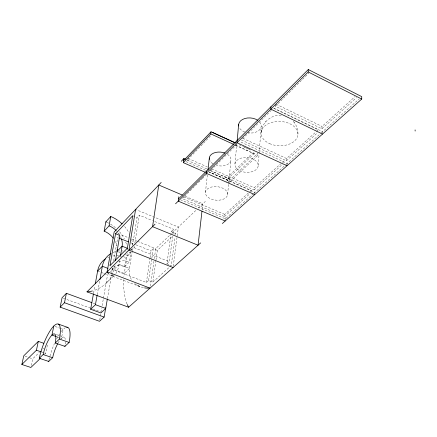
<?xml version="1.0" encoding="UTF-8"?>
<svg xmlns="http://www.w3.org/2000/svg" width="437" height="437" viewBox="0 0 437 437"><rect width="100%" height="100%" fill="white"/><g stroke="black" fill="none" stroke-linecap="round" stroke-linejoin="round"><path stroke-width="0.33" stroke-dasharray="2.19 1.64" d="M297.958 134.219C298.16 129.292 296.281 124.31 292.823 120.787M275.496 104.509L275.381 106.273L321.954 128.789L322.02 126.446L355.068 96.577M322.588 132.859L322.621 131.684L273.6 108.037M287.114 164.591L287.18 163.449L239.585 141.473M271.344 110.277L241.366 140.004L286.421 160.8L286.546 158.511L315.798 132.072M283.116 162.695L283.181 161.553L281.188 163.356M258.218 165.47L259.092 154.081M259.141 153.409L261.239 125.938M210.465 170.648L254.077 189.937L254.252 187.702L280.691 163.804M254.82 193.487L254.908 192.367L208.99 172.107M224.847 176.624L229.31 178.596L228.906 182.721L257.764 155.425L257.928 153.316L229.108 180.656L209.514 172.009M251.046 192.149L251.182 190.477L209.023 171.872M210.246 170.392L228.256 178.356L254.132 153.687L254.301 151.584M234.942 163.815L236.799 144.112M184.168 196.726L182.262 198.617L224.514 216.566L224.727 214.387L251.182 190.477M228.256 178.356L228.458 176.297L253.815 152.049M227.59 194.645A11.143 6.768 5.8 0 0 211.705 186.987A11.143 6.768 5.8 0 0 210.246 198.622A11.143 6.768 5.8 0 0 227.59 194.645L228.638 183.84M228.704 183.163L230.938 160.199M225.306 219.751L225.612 216.637M261.189 132.264C261.883 122.114 271.989 113.926 282.067 115.439M202.134 209.815L202.823 203.8L184.829 196.126M205.423 192.324L207.417 174.805M173.27 266.177L177.143 236.51M177.231 235.833L178.372 227.065L135.585 209.438M169.758 266.86L171.255 265.516L174.98 237.264M175.335 234.576L175.51 233.232L171.299 231.506L166.939 263.817L171.255 265.516M166.939 263.817L169.31 261.659L172.915 234.674M173.003 234.003L173.636 229.278L153.037 220.827M112.446 268.05L112.222 269.372L146.4 282.477L148.613 280.467L152.83 282.084L155.916 260.507M156.014 259.835L157.364 250.396L172.566 236.013M150.312 286.126L153.89 261.342M154.277 258.66L155.73 248.615L170.004 235.03M148.613 280.467L151.77 258.873M151.868 258.201L153.245 248.757L157.364 250.396M146.4 282.477L149.973 258.245M150.071 257.568L151.065 250.838L153.245 248.757M132.291 250.942L129.478 268.444A25.067 19.67 -28 0 0 131.488 279.675M130.718 249.527L131.837 249.969L134.104 247.724L134.312 246.397M134.847 243.076L139.305 215.19L152.409 220.57M113.576 266.685A16.491 13.121 46.3 0 1 124.561 266.652L129.428 261.916L130.898 252.832A27.728 21.937 46.3 0 0 128.604 252.045M131.837 249.969L132.05 248.642M132.58 245.332L137.065 217.511L139.305 215.19M124.561 266.646L126.047 257.612L130.898 252.832M119.711 260.518L119.05 264.418A25.504 8.937 85.9 0 1 115.794 273.682M120.257 257.267L120.475 255.967M113.707 260.763L117.711 237.586L118.542 236.717M107.436 298.531L111.55 274.709M111.659 274.048L112.347 270.082A16.633 13.159 46.3 0 1 113.325 266.974M114.56 265.958L113.937 269.46A24.658 18.846 -31.8 0 1 93.534 290.638M100.98 312.302L101.684 308.282M102.154 305.605L103.329 298.913M103.443 298.242L107.551 274.813A16.491 13.121 46.3 0 1 107.617 274.491M99.745 319.971L100.909 313.329M261.288 131.417L261.392 130.827M261.402 130.745L261.506 130.155M97.216 294.746L99.723 280.827M93.578 293.161L94.927 285.787M44.672 354.32L45.661 353.38L47.486 344.542M31.284 365.469L32.709 358.815L39.385 352.369M265.259 122.267L266.051 121.349M187.73 159.74L211.519 134.869M184.643 196.251L197.994 183.016M198.469 182.546L201.807 179.236M202.282 178.76L205.144 175.925M205.619 175.45L207.051 174.035M210.94 170.179L237.187 144.144M275.381 106.273L309.063 72.87M112.222 269.372L114.33 267.286M110.43 271.972L112.347 270.082L111.096 269.602M130.996 251.657L127.249 255.355L124.288 273.431A24.172 8.008 86.7 0 0 123.851 276.894M106.453 282.947L115.002 274.616M42.722 349.147L43.673 348.223M171.299 231.506L173.636 229.278M171.97 233.156L196.464 209.847M198.425 207.99L205.379 201.37M226.563 181.213L229.31 178.596M174.532 234.156L175.51 233.232M316.301 131.619L318.316 129.794L273.207 108.043M224.514 216.566L249.505 194.055M254.077 189.937L282.553 164.285M286.421 160.8L317.737 132.586M321.954 128.789L356.565 97.609M152.83 282.084L169.261 267.307M253.405 193.711L225.399 218.811L180.918 199.949M253.908 193.263L285.667 164.804M286.169 164.35L320.763 133.345M321.228 132.93L359.17 98.926M112.822 275.84L110.987 275.621L140.359 286.798L136.502 284.853M25.04 356.248L28.875 357.532M29.514 357.745L32.709 358.815M41.963 352.124L43.809 352.752M44.427 352.959L45.661 353.38M56.335 334.562L58.88 335.447M59.514 335.665L63.966 337.217M57.012 336.829L58.908 337.49M59.541 337.708L61.437 338.369L63.228 329.334L61.344 328.668M55.067 326.466L60.716 328.449M63.343 298.242L90.251 308.036M92.813 308.97L100.499 311.767M93.043 303.076L94.944 303.775M97.62 271.038L103.826 273.398M104.448 273.633L107.551 274.813M109.977 265.609L111.222 266.089M118.241 251.832L120.044 252.537M125.452 254.651L127.249 255.355A29.017 22.844 43 0 0 127.495 253.078M134.104 247.724L169.31 261.659M130.587 249.554L132.4 250.27A29.284 22.91 43.1 0 0 132.64 247.981M130.925 242.835L135.333 244.589M135.962 244.835L151.065 250.838M117.935 233.533L128.642 237.804M131.794 239.061L136.83 241.071M137.458 241.322L155.73 248.615M132.717 215.731L137.065 217.511M183.786 196.95L224.727 214.387M188.156 158.434L207.378 166.95M211.716 168.873L254.252 187.702M187.369 160.051L188.527 160.559M187.265 160.226L207.138 169.015M185.944 161.608L205.789 170.364M244.403 147.04L250.587 149.88M239.11 144.68L242.169 146.084M242.781 146.362L250.734 150.011M235.538 145.171L254.132 153.687M235.51 145.231L257.764 155.425M242.808 138.278L286.546 158.511M276.151 104.219L322.02 126.446M293.604 121.644L294.341 122.562M259.78 122.141A11.329 7.566 3.9 0 1 259.092 130.275A11.329 7.566 3.9 0 1 247.73 132.832M244.709 132.007A11.329 7.566 3.9 0 1 239.203 127.495M227.409 154.294A10.859 6.921 5.7 0 1 229.387 163.181A10.859 6.921 5.7 0 1 216.315 165.29M212.966 163.799A10.859 6.921 5.7 0 1 209.973 160.805M127.074 304.059A24.172 8.008 86.7 0 1 123.655 279.653M143.522 287.693A25.067 19.67 -28 0 1 134.033 282.876M114.155 275.299A25.504 8.937 85.9 0 1 109.632 274.797M124.621 226.535A29.284 22.91 43.1 0 1 128.762 232.446M131.684 239.514A29.284 22.91 43.1 0 1 132.63 245.031M107.049 222.378A29.017 22.844 43 0 1 108.813 223.231M110.545 224.192A29.017 22.844 43 0 1 116.018 228.18M119.585 231.79A29.017 22.844 43 0 1 124.343 238.897M125.736 242.076A29.017 22.844 43 0 1 126.741 245.315M127.391 248.964A29.017 22.844 43 0 1 127.489 250.15M118.695 261.779A16.633 13.159 46.3 0 1 129.428 261.921M115.33 241.426A17.409 13.705 43 0 1 116.93 246.064M116.264 230.589A17.567 13.744 43.1 0 1 119.301 234.341M120.557 236.597A17.567 13.744 43.1 0 1 121.065 237.761M107.786 257.568A27.487 21.872 46.3 0 1 108.829 257.12M112.73 256.038A27.487 21.872 46.3 0 1 115.095 255.771M116.914 255.738A27.487 21.872 46.3 0 1 118.613 255.831M120.902 256.142A27.487 21.872 46.3 0 1 121.475 256.257M123.196 256.672A27.487 21.872 46.3 0 1 126.047 257.617M113.052 252.499A27.728 21.937 46.3 0 1 115.778 251.575M119.274 250.985A27.728 21.937 46.3 0 1 119.88 250.947M122.273 250.936A27.728 21.937 46.3 0 1 122.841 250.969M125.719 251.341A27.728 21.937 46.3 0 1 126.298 251.455M49.042 359.798A26.417 7.303 -70.4 0 1 54.565 343.296M56.701 338.855A26.417 7.303 -70.4 0 1 59.459 334.092M61.251 331.568A26.417 7.303 -70.4 0 1 65.484 327.663M61.147 338.659A15.847 4.381 -70.4 0 1 65.375 339.68M65.468 341.898A15.847 4.381 -70.4 0 1 65.189 344.76M57.995 343.154A15.847 4.381 -70.4 0 1 59.787 340.308M119.05 264.418L113.937 269.46L124.288 273.431L129.478 268.444L119.05 264.418M269.667 143.653A18.42 12.16 2.2 0 0 297.941 134.53A18.42 12.16 2.2 0 0 271.033 122.633A18.42 12.16 2.2 0 0 269.667 143.653M239.727 170.638A11.679 7.396 4.3 0 0 258.158 166.218A11.679 7.396 4.3 0 0 241.798 157.97A11.679 7.396 4.3 0 0 239.727 170.638"/><path stroke-width="0.66" d="M175.57 203.784L308.194 71.947L308.293 69.538L361.727 96.637L361.727 99.041L222.373 223.515M270.956 106.765L270.793 109.124L322.555 134.033M238.651 124.408L236.98 142.735L287.054 165.738M206.521 171.02L206.264 173.27L254.733 194.607M205.193 172.276L183.354 162.657L210.787 133.908L211.027 131.788L235.439 142.992M201.981 211.147L198.07 245.217L152.557 226.661L158.762 185.009L182.344 195.066M207.952 170.091L209.334 157.965M178.82 196.748L178.236 201.135L225.186 220.996M183.354 162.657L183.906 158.516L185.638 159.281M135.585 209.438L128.948 250.133L173.096 267.526M120.585 255.317L122.12 246.211A17.567 13.744 43.1 0 0 121.486 238.941M91.77 302.612L66.386 293.314L62.065 297.777L60.159 307.135L99.51 321.299L104.115 317.082L105.732 307.73M93.458 293.833L90.639 309.254L100.865 312.968L105.727 308.451L107.322 299.192M115.472 260.649L119.793 235.423L115.548 233.729L109.977 265.609L127.375 248.211L132.717 215.731L115.548 233.729M108.764 273.972A25.504 8.937 85.9 0 1 107.158 271.787L114.155 232.025L161.182 182.458M90.639 309.254L95.43 304.682L97.096 295.407M99.958 279.505L102.345 266.248A27.728 21.937 46.3 0 1 111.025 253.509M113.287 238.149A17.409 13.705 43 0 0 104.153 231.146L109.097 225.831L110.78 216.501A29.284 22.91 43.1 0 1 122.103 223.881M104.153 231.14L105.852 221.859L110.78 216.501M95.293 283.777L97.62 271.038A27.487 21.872 46.3 0 1 105.333 258.944M60.159 307.135L64.496 302.726L66.386 293.314M53.811 326.024L51.954 335.075L56.378 336.61M40.231 358.542L30.858 367.462L21.85 364.48L36.418 350.245L38.309 341.395L43.815 343.28M21.85 364.48L23.762 355.816L38.309 341.395M181.295 161.264L183.906 158.516M183.627 160.581L211.027 131.788M97.62 271.038L102.345 266.248L107.972 268.405M178.525 198.939L308.293 69.538M200.681 242.885L128.631 307.238L86.996 291.834L155.026 224.203M57.657 343.772A15.847 4.381 -70.4 0 0 52.653 357.75L48.687 361.432L39.264 358.264L43.159 354.549A15.907 4.244 -70.4 0 1 52.03 335.004A15.907 4.244 -70.4 0 1 55.237 343.029L64.911 346.361L69.139 342.433A26.417 7.303 -70.4 0 0 66.681 327.286M55.237 343.029L59.399 339.057L69.139 342.433M36.418 350.245L41.346 351.916M43.159 354.549L52.648 357.756M58.29 324.074L67.811 327.428M64.496 302.726L104.115 317.082M95.43 304.682L105.727 308.451M107.158 271.787L150.017 288.136A25.067 19.67 -28 0 1 144.598 287.89M127.56 248.363L122.12 246.211L117.04 251.362A17.409 13.705 43 0 0 117.214 249.642M118.968 238.083L128.407 241.836M212.229 132.269L235.122 142.779M210.787 133.908L233.658 144.385M308.194 71.947L361.727 99.041M415.101 129.909L415.15 131.051M238.689 125.954A11.329 7.566 3.9 0 1 244.857 118.514A11.329 7.566 3.9 0 1 257.732 120.295M209.427 159.385A10.859 6.921 5.7 0 1 213.786 153.026A10.859 6.921 5.7 0 1 224.951 153.081M128.631 307.238A24.172 8.008 86.7 0 1 127.298 304.589M92.409 290.96A24.658 18.846 -31.8 0 1 86.996 291.834M109.092 225.836A17.567 13.744 43.1 0 1 115.947 230.277M105.852 221.87A29.017 22.844 43 0 1 106.453 222.116M39.275 358.253A26.52 7.074 -70.4 0 1 54.019 325.827A26.52 7.074 -70.4 0 1 59.394 339.063M48.698 361.421A26.417 7.303 -70.4 0 1 48.807 360.886M65.031 345.711A15.847 4.381 -70.4 0 1 64.911 346.366"/></g></svg>
